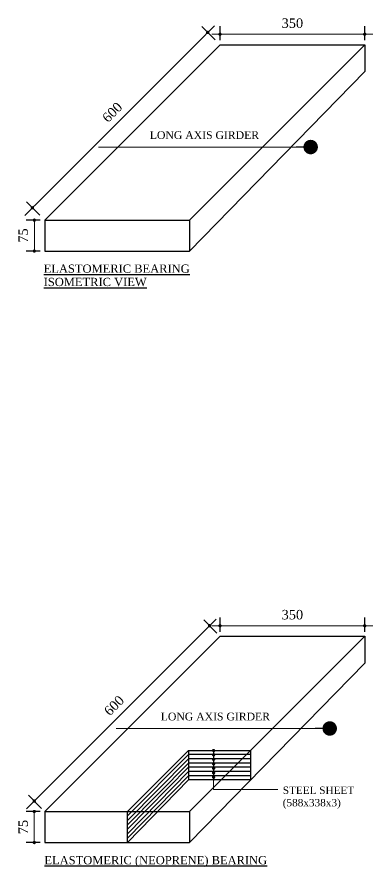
# Model space of a CAD drawing. Header units: millimetres. Extents: x -29779 to 80452, y -13100 to 39577.
# Drawn here: x 39593 to 40454, y 14681 to 16738 of the extents above; entities that cross this region are included whole.
import ezdxf

# ---------------------------------------------------------------- set-up
doc = ezdxf.new("R2010")
doc.units = ezdxf.units.MM
doc.header["$LTSCALE"] = 3
for name, color, linetype in [('Bearing  peat', 11, 'Continuous'), ('dim', 4, 'Continuous'), ('Girder Line', 11, 'Continuous'), ('Text', 7, 'Continuous')]:
    doc.layers.add(name, color=color, linetype=linetype)
doc.layers.add('Dimision', color=4, linetype='Continuous', lineweight=13)
doc.styles.get("Standard").update_dxf_attribs({"font": 'times.ttf'})
doc.dimstyles.new('Copy of ISO-90', dxfattribs={"dimtxt": 90, "dimasz": 0.7, "dimexe": 1, "dimexo": 60, "dimgap": 75, "dimtad": 1, "dimdec": 0, "dimlfac": -1, "dimzin": 1, "dimdsep": 46, "dimtxsty": 'Standard', "dimblk": 'DIM', "dimcen": 60, "dimclrd": 256, "dimclre": 256, "dimclrt": 256, "dimadec": 0, "dimazin": 0, "dimtfac": 1, "dimtdec": 0, "dimtix": 1, "dimtofl": 0, "dimtmove": 0, "dimatfit": 3, "dimldrblk": 'DOT', "dimfxl": 60, "dimfxlon": 1, "dimtolj": 1, "dimlwd": -1, "dimarcsym": 0})
doc.dimstyles.new('ISO-25', dxfattribs={"dimtxt": 15, "dimasz": 15, "dimexe": 20, "dimexo": 10.625, "dimgap": 15, "dimtad": 1, "dimdec": 1, "dimdsep": 46, "dimtxsty": 'Standard', "dimblk": 'DOT', "dimcen": 2.5, "dimclrd": 256, "dimclre": 256, "dimclrt": 256, "dimadec": 0, "dimazin": 0, "dimtfac": 1, "dimtdec": 1, "dimtix": 1, "dimtmove": 0, "dimatfit": 3, "dimldrblk": 'DOT', "dimfxl": 1, "dimlwd": -1, "dimarcsym": 0})

# ---------------------------------------------------------------- blocks, each defined once
blk = doc.blocks.new('_Dot')
at = {"color": 0, "linetype": 'ByBlock', "lineweight": -2}
blk.add_line((-0.5, 0), (-1, 0), dxfattribs=at)
at = {"color": 0, "linetype": 'ByBlock', "const_width": 0.5}
blk.add_lwpolyline([(-0.25, 0, 1), (0.25, 0, 1)], format="xyb", close=True, dxfattribs=at)
blk = doc.blocks.new('*D209')
at = {"layer": 'Defpoints', "color": 0, "linetype": 'Continuous', "transparency": 16777216}
for p in [(39659.7, 16246.8), (39634.5, 16171.8), (39659.7, 16171.8)]:
    blk.add_point(p, dxfattribs=at)
at = {"layer": 'Dimision', "linetype": 'Continuous', "lineweight": -2, "transparency": 16777216}
for p, q in [((39649, 16246.8), (39614.5, 16246.8)), ((39649, 16171.8), (39614.5, 16171.8))]:
    blk.add_line(p, q, dxfattribs=at)
at = {"layer": 'Dimision', "linetype": 'Continuous', "transparency": 16777216}
blk.add_line((39634.5, 16238.8), (39634.5, 16179.8), dxfattribs=at)
at = {"layer": 'Dimision', "linetype": 'Continuous', "transparency": 16777216, "xscale": 8, "yscale": 8, "zscale": 8}
for p, rotation in [((39634.5, 16246.8), 90), ((39634.5, 16171.8), 270)]:
    blk.add_blockref('_Dot', p, dxfattribs=dict(at, rotation=rotation))
at = {"layer": 'Dimision', "linetype": 'Continuous', "lineweight": 0, "transparency": 16777216, "insert": (39607.7, 16209.3), "char_height": 23, "attachment_point": 5, "rotation": 90}
blk.add_mtext('75', dxfattribs=at)
blk = doc.blocks.new('*D210')
at = {"layer": 'Defpoints', "color": 0, "linetype": 'Continuous', "transparency": 16777216}
for p in [(40079.4, 16675.6), (39629.9, 16276.5), (39655.4, 16251.1)]:
    blk.add_point(p, dxfattribs=at)
at = {"layer": 'Dimision', "linetype": 'Continuous', "lineweight": -2, "transparency": 16777216}
for p, q in [((40071.9, 16683.1), (40039.8, 16715.1)), ((39647.9, 16258.6), (39615.8, 16290.6))]:
    blk.add_line(p, q, dxfattribs=at)
at = {"layer": 'Dimision', "linetype": 'Continuous', "transparency": 16777216}
blk.add_line((40048.3, 16695.4), (39635.6, 16282.2), dxfattribs=at)
at = {"layer": 'Dimision', "linetype": 'Continuous', "transparency": 16777216, "xscale": 8, "yscale": 8, "zscale": 8}
for p, rotation in [((40054, 16701), 45.03038330018011), ((39629.9, 16276.5), 225.0303833001801)]:
    blk.add_blockref('_Dot', p, dxfattribs=dict(at, rotation=rotation))
at = {"layer": 'Dimision', "linetype": 'Continuous', "lineweight": 0, "transparency": 16777216, "insert": (39823.1, 16507.6), "char_height": 23, "attachment_point": 5, "rotation": 45.0304}
blk.add_mtext('600', dxfattribs=at)
blk = doc.blocks.new('*D344')
at = {"layer": 'Defpoints', "color": 0, "linetype": 'Continuous', "transparency": 16777216}
for p in [(40433.7, 16696.5), (40083.7, 16671.3), (40433.7, 16671.3)]:
    blk.add_point(p, dxfattribs=at)
at = {"layer": 'Dimision', "linetype": 'Continuous', "lineweight": -2, "transparency": 16777216}
for p, q in [((40083.7, 16681.9), (40083.7, 16716.5)), ((40433.7, 16681.9), (40433.7, 16716.5))]:
    blk.add_line(p, q, dxfattribs=at)
at = {"layer": 'Dimision', "linetype": 'Continuous', "transparency": 16777216}
blk.add_line((40091.7, 16696.5), (40425.7, 16696.5), dxfattribs=at)
at = {"layer": 'Dimision', "linetype": 'Continuous', "transparency": 16777216, "xscale": 8, "yscale": 8, "zscale": 8, "rotation": 180}
blk.add_blockref('_Dot', (40083.7, 16696.5), dxfattribs=at)
at = {"layer": 'Dimision', "linetype": 'Continuous', "transparency": 16777216, "xscale": 8, "yscale": 8, "zscale": 8}
blk.add_blockref('_Dot', (40433.7, 16696.5), dxfattribs=at)
at = {"layer": 'Dimision', "linetype": 'Continuous', "lineweight": 0, "transparency": 16777216, "insert": (40258.7, 16723.2), "char_height": 23, "attachment_point": 5}
blk.add_mtext('350', dxfattribs=at)
blk = doc.blocks.new('*D211')
at = {"layer": 'Defpoints', "color": 0, "linetype": 'Continuous', "transparency": 16777216}
for p in [(39659.6, 14815.3), (39634.4, 14740.3), (39659.6, 14740.3)]:
    blk.add_point(p, dxfattribs=at)
at = {"layer": 'Dimision', "linetype": 'Continuous', "lineweight": -2, "transparency": 16777216}
for p, q in [((39649, 14815.3), (39614.4, 14815.3)), ((39649, 14740.3), (39614.4, 14740.3))]:
    blk.add_line(p, q, dxfattribs=at)
at = {"layer": 'Dimision', "linetype": 'Continuous', "transparency": 16777216}
blk.add_line((39634.4, 14807.3), (39634.4, 14748.3), dxfattribs=at)
at = {"layer": 'Dimision', "linetype": 'Continuous', "transparency": 16777216, "xscale": 8, "yscale": 8, "zscale": 8}
for p, rotation in [((39634.4, 14815.3), 90), ((39634.4, 14740.3), 270)]:
    blk.add_blockref('_Dot', p, dxfattribs=dict(at, rotation=rotation))
at = {"layer": 'Dimision', "linetype": 'Continuous', "lineweight": 0, "transparency": 16777216, "insert": (39607.7, 14777.8), "char_height": 23, "attachment_point": 5, "rotation": 90}
blk.add_mtext('75', dxfattribs=at)
blk = doc.blocks.new('*D345')
at = {"layer": 'Defpoints', "color": 0, "linetype": 'Continuous', "transparency": 16777216}
for p in [(40083.7, 15239.7), (39634.3, 14840.7), (39659.6, 14815.3)]:
    blk.add_point(p, dxfattribs=at)
at = {"layer": 'Dimision', "linetype": 'Continuous', "lineweight": -2, "transparency": 16777216}
for p, q in [((40076.2, 15247.3), (40044.2, 15279.2)), ((39652.1, 14822.8), (39620.1, 14854.8))]:
    blk.add_line(p, q, dxfattribs=at)
at = {"layer": 'Dimision', "linetype": 'Continuous', "transparency": 16777216}
blk.add_line((40052.7, 15259.4), (39639.9, 14846.3), dxfattribs=at)
at = {"layer": 'Dimision', "linetype": 'Continuous', "transparency": 16777216, "xscale": 8, "yscale": 8, "zscale": 8}
for p, rotation in [((40058.4, 15265.1), 45.0202569829855), ((39634.3, 14840.7), 225.0202569829855)]:
    blk.add_blockref('_Dot', p, dxfattribs=dict(at, rotation=rotation))
at = {"layer": 'Dimision', "linetype": 'Continuous', "lineweight": 0, "transparency": 16777216, "insert": (39827.4, 15071.8), "char_height": 23, "attachment_point": 5, "rotation": 45.0203}
blk.add_mtext('600', dxfattribs=at)
blk = doc.blocks.new('*D346')
at = {"layer": 'Defpoints', "color": 0, "linetype": 'Continuous', "transparency": 16777216}
for p in [(40433.7, 15265), (40083.7, 15239.7), (40433.7, 15239.7)]:
    blk.add_point(p, dxfattribs=at)
at = {"layer": 'Dimision', "linetype": 'Continuous', "lineweight": -2, "transparency": 16777216}
for p, q in [((40083.7, 15250.4), (40083.7, 15285)), ((40433.7, 15250.4), (40433.7, 15285))]:
    blk.add_line(p, q, dxfattribs=at)
at = {"layer": 'Dimision', "linetype": 'Continuous', "transparency": 16777216}
blk.add_line((40091.7, 15265), (40425.7, 15265), dxfattribs=at)
at = {"layer": 'Dimision', "linetype": 'Continuous', "transparency": 16777216, "xscale": 8, "yscale": 8, "zscale": 8, "rotation": 180}
blk.add_blockref('_Dot', (40083.7, 15265), dxfattribs=at)
at = {"layer": 'Dimision', "linetype": 'Continuous', "transparency": 16777216, "xscale": 8, "yscale": 8, "zscale": 8}
blk.add_blockref('_Dot', (40433.7, 15265), dxfattribs=at)
at = {"layer": 'Dimision', "linetype": 'Continuous', "lineweight": 0, "transparency": 16777216, "insert": (40258.7, 15291.7), "char_height": 23, "attachment_point": 5}
blk.add_mtext('350', dxfattribs=at)
blk = doc.blocks.new('DIM')
at = {"layer": 'dim'}
for p, q in [((0, -101.4), (0, 101.4)), ((-101.4, 0), (101.4, 0))]:
    blk.add_line(p, q, dxfattribs=at)
at = {"layer": 'dim', "const_width": 25.35}
blk.add_lwpolyline([(-12.68, 0, 1), (12.68, 0, 1)], format="xyb", close=True, dxfattribs=at)

msp = doc.modelspace()

# ---------------------------------------------------------------- linework, layer by layer
at = {"layer": 'Bearing  peat', "linetype": 'Continuous', "ltscale": 3}
for p, q in [((39659.67, 16246.78), (40083.74, 16671.31)), ((40009.67, 16246.78), (40433.74, 16671.31)), ((40083.74, 16671.31), (40433.74, 16671.31)), ((40433.74, 16671.31), (40433.74, 16606.31)), ((40009.67, 16171.78), (40433.74, 16606.31)), ((39659.67, 16246.78), (40009.67, 16246.78)), ((39659.67, 16246.78), (39659.67, 16171.78)), ((40009.67, 16246.78), (40009.67, 16171.78)), ((39659.67, 16171.78), (40009.67, 16171.78)), ((39659.62, 14815.33), (40083.74, 15239.75)), ((40009.62, 14815.33), (40433.74, 15239.75)), ((40083.74, 15239.75), (40433.74, 15239.75)), ((40433.74, 15239.75), (40433.74, 15174.75)), ((40009.62, 14740.33), (40433.74, 15174.75)), ((39859.62, 14815.33), (40007.6, 14963.31)), ((40007.6, 14963.47), (40157.6, 14963.47)), ((40007.6, 14963.31), (40007.6, 14891.9)), ((40157.6, 14963.31), (40157.6, 14891.9)), ((40157.6, 14953.11), (40007.6, 14953.11)), ((40157.6, 14942.91), (40007.6, 14942.91)), ((40157.6, 14932.71), (40007.6, 14932.71)), ((40157.6, 14922.51), (40007.6, 14922.51)), ((40157.6, 14912.3), (40007.6, 14912.3)), ((40157.6, 14902.1), (40007.6, 14902.1)), ((40157.6, 14891.9), (40007.6, 14891.9)), ((39659.62, 14815.33), (40009.62, 14815.33)), ((39659.62, 14815.33), (39659.62, 14740.33)), ((39859.62, 14740.33), (39859.62, 14815.33)), ((40009.62, 14815.33), (40009.62, 14740.33)), ((39659.62, 14740.33), (40009.62, 14740.33))]:
    msp.add_line(p, q, dxfattribs=at)
for points in [[(40007.6, 14953.11), (39859.62, 14804.62)], [(40007.6, 14942.91), (39859.62, 14793.9)], [(40007.6, 14932.71), (39859.62, 14783.19)], [(40007.6, 14922.51), (39859.62, 14772.48)], [(40007.6, 14912.3), (39859.62, 14761.76)], [(40007.6, 14902.1), (39859.62, 14751.05)], [(40007.6, 14891.9), (39859.62, 14740.33)]]:
    msp.add_lwpolyline(points, dxfattribs=at)
at = {"layer": 'Dimision', "linetype": 'Continuous', "lineweight": 0}
for p, q in [((40054.24, 16700.8), (40070.35, 16716.8)), ((40083.74, 16696.51), (40063.74, 16696.51)), ((40433.74, 16696.51), (40453.74, 16696.51)), ((39630.16, 16276.28), (39611.47, 16257.62)), ((40058.53, 15264.96), (40074.64, 15280.95)), ((40083.74, 15264.96), (40063.74, 15264.96)), ((40433.74, 15264.96), (40453.74, 15264.96)), ((39658.65, 14864.77), (39615.72, 14821.88))]:
    msp.add_line(p, q, dxfattribs=at)
at = {"layer": 'Dimision', "linetype": 'Continuous'}
for p in [(40157.6, 14953.11), (40157.6, 14942.91), (40157.6, 14932.71), (40157.6, 14922.51), (40157.6, 14912.3), (40157.6, 14902.1), (39859.62, 14804.62), (39859.62, 14802.83), (39859.62, 14793.9), (39859.62, 14790.33), (39859.62, 14783.19), (39859.62, 14777.83), (39859.62, 14772.48), (39859.62, 14765.33), (39859.62, 14761.76), (39859.62, 14752.83), (39859.62, 14751.05)]:
    msp.add_point(p, dxfattribs=at)

# ---------------------------------------------------------------- texts
at = {"layer": 'Girder Line', "char_height": 18.75, "width": 793.0064, "attachment_point": 1}
for insert in [(39913.84, 16461.89), (39940.3, 15054.67)]:
    msp.add_mtext('{\\fTimes New Roman|b0|i0|c0|p18;LONG AXIS GIRDER}', dxfattribs=dict(at, insert=insert))
at = {"layer": 'Text', "attachment_point": 1}
for s, insert, char_height, width in [('{\\fTimes New Roman|b0|i0|c0|p18;\\LELASTOMERIC BEARING}', (39657.13, 16139.25), 20, 820.5765), ('{\\LISOMETRIC VIEW}', (39657.13, 16107.12), 20, 820.5765), ('\\pt30,720;STEEL SHEET\\P(588x338x3)', (40235.41, 14875.84), 18, 634.4051), ('{\\fTimes New Roman|b0|i0|c0|p18;\\LELASTOMERIC (NEOPRENE) BEARING}', (39658.91, 14707.63), 20, 820.5765)]:
    msp.add_mtext(s, dxfattribs=dict(at, insert=insert, char_height=char_height, width=width))

# ---------------------------------------------------------------- dimensions: what is measured, and where the dimension line sits
at = {"layer": 'Dimision', "linetype": 'Continuous', "lineweight": 0}
for base, p1, p2, picture, middle in [((40433.74, 16696.51), (40083.74, 16671.31), (40433.74, 16671.31), '*D344', (40258.74, 16723.21)), ((40433.74, 15264.96), (40083.74, 15239.75), (40433.74, 15239.75), '*D346', (40258.74, 15291.66))]:
    dim = msp.add_linear_dim(base=base, p1=p1, p2=p2, dimstyle='ISO-25', override={"dimtxt": 23, "dimasz": 8}, dxfattribs=at)
    dim.commit()
    dim.dimension.update_dxf_attribs({"geometry": picture, "text_midpoint": middle})
for p1, p2, distance, picture, middle in [((40079.445, 16675.5937), (39655.3728, 16251.0715), -35.9684, '*D210', (39823.0729, 16507.6216)), ((40083.74, 15239.75), (39659.62, 14815.33), -35.86, '*D345', (39827.43, 15071.76))]:
    dim = msp.add_aligned_dim(p1=p1, p2=p2, distance=distance, dimstyle='ISO-25', override={"dimtxt": 23, "dimasz": 8}, dxfattribs=at)
    dim.commit()
    dim.dimension.update_dxf_attribs({"geometry": picture, "text_midpoint": middle})
for base, p1, p2, picture, middle in [((39634.46, 16171.78), (39659.67, 16246.78), (39659.67, 16171.78), '*D209', (39607.73, 16209.28)), ((39634.41, 14740.33), (39659.62, 14815.33), (39659.62, 14740.33), '*D211', (39607.68, 14777.83))]:
    dim = msp.add_linear_dim(base=base, p1=p1, p2=p2, angle=90, dimstyle='ISO-25', override={"dimtxt": 23, "dimasz": 8}, dxfattribs=at)
    dim.commit()
    dim.dimension.update_dxf_attribs({"geometry": picture, "text_midpoint": middle})

# ---------------------------------------------------------------- leaders
at = {"layer": 'Dimision', "linetype": 'Continuous', "ltscale": 0.1}
for points, dimstyle, override in [([(40302.93, 16423.56), (39789.57, 16423.56)], 'ISO-25', {"dimasz": 35, "dimgap": 15, "dimtad": 0}), ([(40349.05, 15016.34), (39832.34, 15016.34)], 'ISO-25', {"dimasz": 35, "dimgap": 15, "dimtad": 0}), ([(40068.17, 14962.84), (40068.17, 14868.74), (40223.34, 14868.74)], 'Copy of ISO-90', {"dimasz": 8, "dimgap": 75, "dimtad": 0}), ([(40068.17, 14952.48), (40068.17, 14868.74), (40223.34, 14868.74)], 'Copy of ISO-90', {"dimasz": 8, "dimgap": 75, "dimtad": 0}), ([(40068.17, 14941.64), (40068.17, 14868.74), (40223.34, 14868.74)], 'Copy of ISO-90', {"dimasz": 8, "dimtad": 0}), ([(40068.17, 14930.81), (40068.17, 14868.74)], 'Copy of ISO-90', {"dimasz": 8, "dimtad": 0}), ([(40068.17, 14919.98), (40068.17, 14868.74), (40223.34, 14868.74)], 'Copy of ISO-90', {"dimasz": 8, "dimtad": 0}), ([(40068.17, 14909.14), (40068.17, 14868.74), (40223.34, 14868.74)], 'Copy of ISO-90', {"dimasz": 8, "dimtad": 0}), ([(40068.17, 14898.31), (40068.17, 14868.74), (40223.34, 14868.74)], 'Copy of ISO-90', {"dimasz": 8, "dimtad": 0})]:
    msp.add_leader(points, dimstyle=dimstyle, override=override, dxfattribs=at)

doc.saveas('drawing.dxf')
